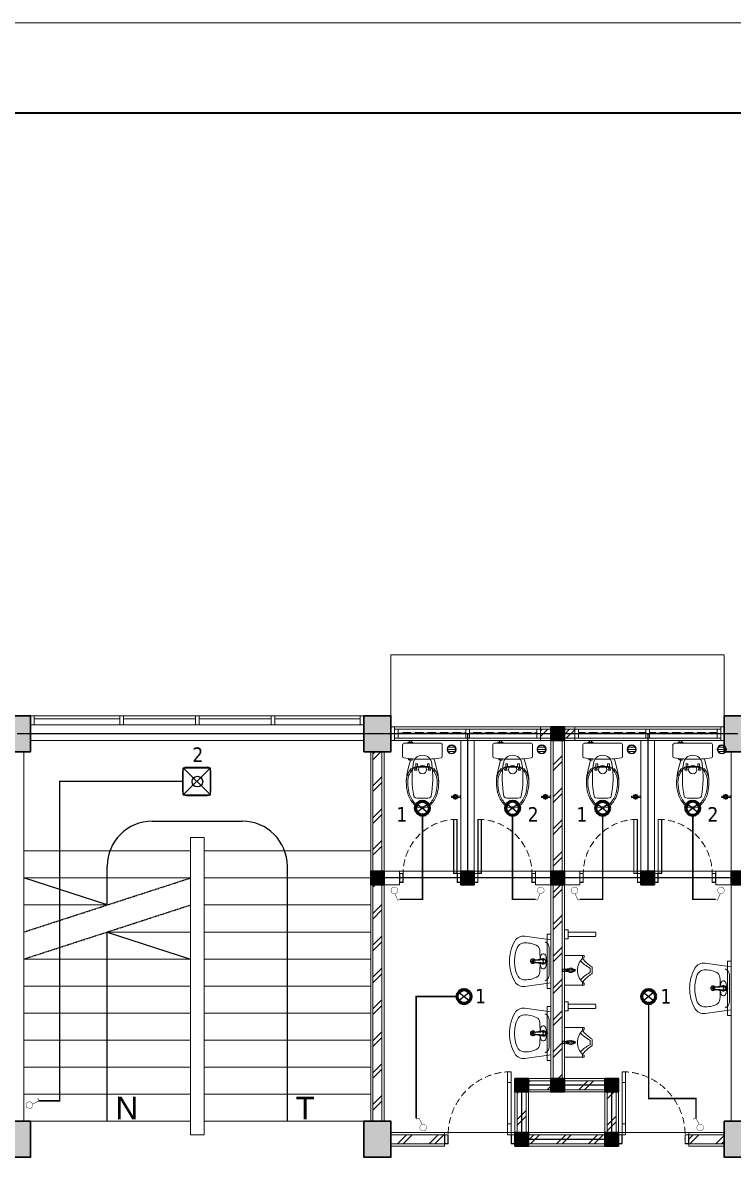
# Model space of a CAD drawing. Header units: millimetres. Extents: x -17012 to 17775, y -5570 to 5430.
# Drawn here: x -13477 to -11900, y 2912 to 5430 of the extents above; entities that cross this region are included whole.
import ezdxf
from ezdxf.enums import TextEntityAlignment as Align

# ---------------------------------------------------------------- set-up
doc = ezdxf.new("R2010")
doc.units = ezdxf.units.MM
for name, pattern in [('DASHDOT', [1, 0.5, -0.25, 0, -0.25]), ('DASHED2', [0.375, 0.25, -0.125]), ('HIDDEN', [0.375, 0.25, -0.125])]:
    doc.linetypes.add(name, pattern=pattern)
for name, color, linetype, lineweight in [('ars', 11, 'Continuous', 5), ('dinding', 5, 'Continuous', 15), ('GRS KOP', 1, 'Continuous', 35), ('HACH', 252, 'Continuous', 0), ('kabel', 1, 'Continuous', 50), ('KOLOM', 1, 'Continuous', 30), ('kop', 7, 'Continuous', 20), ('kus', 63, 'Continuous', 15), ('lan', 7, 'Continuous', 15), ('not', 7, 'Continuous', 20), ('Notasi', 2, 'Continuous', 20), ('SANITAIR', 4, 'Continuous', 5), ('sol kol', 8, 'Continuous', 0)]:
    doc.layers.add(name, color=color, linetype=linetype, lineweight=lineweight)
doc.layers.add('as', color=1, linetype='Continuous', plot=False)
for name, color, linetype in [('D1', 1, 'Continuous'), ('HCH', 8, 'Continuous'), ('potongan', 210, 'Continuous')]:
    doc.layers.add(name, color=color, linetype=linetype)
doc.styles.add('BARU', font='complex.shx')
doc.styles.get("Standard").update_dxf_attribs({"font": 'arial.ttf'})
doc.styles.add('tahoma', font='tahoma.ttf')
pattern_1 = [(45, (-13189.706, 1336.834), (-35.3553, 35.3553), []), (45, (-13177.206, 1336.834), (-35.3553, 35.3553), [])]

# ---------------------------------------------------------------- blocks, each defined once
blk = doc.blocks.new('KP')
at = {"layer": 'KOLOM'}
blk.add_lwpolyline([(0.075, -0.075), (-0.075, -0.075), (-0.075, 0.075), (0.075, 0.075), (0.075, -0.075)], dxfattribs=at)
blk = doc.blocks.new('washtafel L237 a')
for p, q in [((-0.279, -0.289), (-0.238, 0)), ((-0.238, 0), (0, 0)), ((0.238, 0), (0, 0)), ((0.279, -0.289), (0.238, 0)), ((-0.148, -0.019), (0, -0.019)), ((0.148, -0.019), (0, -0.019)), ((0, -0.193), (-0.007, -0.193)), ((0, -0.202), (-0.007, -0.202)), ((0, -0.179), (-0.006, -0.179)), ((0, -0.179), (0.006, -0.179)), ((0, -0.193), (0.007, -0.193)), ((0, -0.202), (0.007, -0.202))]:
    blk.add_line(p, q)
for centre, radius in [((-0.011, -0.085), 0.00488), ((0, -0.043), 0.00695), ((0, -0.043), 0.00529), ((0.011, -0.085), 0.00488)]:
    blk.add_circle(centre, radius)
for centre, radius, start, end in [((-0.148, -0.093), 0.0742, 90.0661, 157.5039), ((-0.117, -0.191), 0.0678, 92.544, 154.459), ((0.012, -2.103), 1.984, 91.1939, 93.8059), ((-0.055, -0.085), 0.0285, 98.132, 275.8135), ((-0.002, -0.336), 0.286, 89.6669, 101.6651), ((-0.049, -0.147), 0.0337, 40.1188, 95.4553), ((0, -0.084), 0.0312, 89.6915, 225.3566), ((-0.528, -0.216), 0.513, 2.5647, 13.8912), ((0, -0.084), 0.0231, 89.5833, 212.8124), ((-0.04, -0.126), 0.0267, 4.6349, 46.9394), ((-0.045, -0.113), 0.03, 5.694, 32.8124), ((-0.623, -0.171), 0.611, 359.8012, 5.694), ((0.002, -0.336), 0.286, 78.3349, 90.3331), ((0, -0.084), 0.0312, 314.6434, 90.3085), ((0, -0.084), 0.0231, 327.1876, 90.4167), ((0.623, -0.171), 0.611, 174.306, 180.1988), ((0.04, -0.126), 0.0267, 133.0606, 175.3651), ((0.045, -0.113), 0.03, 147.1876, 174.306), ((0.528, -0.216), 0.513, 166.1088, 177.4353), ((0.049, -0.147), 0.0337, 84.5447, 139.8812), ((-0.012, -2.103), 1.984, 86.1941, 88.8061), ((0.055, -0.085), 0.0285, 264.1865, 81.868), ((0.117, -0.191), 0.0678, 25.541, 87.456), ((0.148, -0.093), 0.0742, 22.4961, 89.9339), ((0.068, -0.281), 0.273, 154.0541, 184.6243), ((0.001, -0.2), 0.0272, 129.5111, 54.4666), ((0.001, -0.2), 0.0234, 136.8784, 48.8129), ((-0.007, -0.184), 0.009, 183.4751, 270), ((-0.007, -0.193), 0.009, 182.5647, 270), ((-0.006, -0.173), 0.006, 179.8012, 270), ((0.001, -0.2), 0.0119, 184.4951, 2.4242), ((0.006, -0.173), 0.006, 270, 0.1988), ((0.007, -0.184), 0.009, 270, 356.5249), ((0.007, -0.193), 0.009, 270, 357.4353), ((-0.068, -0.281), 0.273, 355.3757, 25.9459), ((-0.17, -0.305), 0.11, 171.786, 240.1395), ((-0.119, -0.294), 0.0858, 186.0548, 250.1625), ((-0.001, 0.003), 0.406, 248.7209, 270.1375), ((0.001, 0.003), 0.406, 269.8625, 291.2791), ((0.119, -0.294), 0.0858, 289.8375, 353.9452), ((0.17, -0.305), 0.11, 299.8605, 8.214), ((-0.003, -0.017), 0.443, 239.9631, 270.4171), ((0.003, -0.017), 0.443, 269.5829, 300.0369)]:
    blk.add_arc(centre, radius, start, end)
blk = doc.blocks.new('P 70')
at = {"linetype": 'HIDDEN', "ltscale": 0.3}
blk.add_lwpolyline([(-0.74, 0.1, -0.414214), (-0.04, 0.8, -1.303225)], format="xyb", dxfattribs=at)
for points in [[(-0.04, 0.8), (-0.08, 0.8), (-0.08, 0.68), (-0.04, 0.68)], [(-0.04, 0.68), (-0.08, 0.68), (-0.08, 0.22), (-0.04, 0.22)], [(-0.04, 0.1), (-0.08, 0.1), (-0.08, 0.22), (-0.04, 0.22)], [(-0.735, 0.06), (-0.74, 0.06), (-0.74, 0.061), (-0.74, 0.1), (-0.78, 0.1), (-0.78, 0), (-0.74, 0), (-0.74, 0.056), (-0.735, 0.058)], [(-0.742, 0.002), (-0.778, 0.002), (-0.778, 0.098), (-0.742, 0.098)], [(-0.045, 0.06), (-0.04, 0.06), (-0.04, 0.061), (-0.04, 0.1), (0, 0.1), (0, 0), (-0.04, 0), (-0.04, 0.056), (-0.045, 0.058)], [(-0.038, 0.002), (-0.002, 0.002), (-0.002, 0.098), (-0.038, 0.098)]]:
    blk.add_lwpolyline(points, close=True)
blk = doc.blocks.new('K1')
at = {"layer": 'KOLOM'}
blk.add_lwpolyline([(0.2, 0.15), (-0.2, 0.15), (-0.2, -0.15), (0.2, -0.15), (0.2, 0.15)], dxfattribs=at)
blk = doc.blocks.new('URINOIR ATAS')
for p, q in [((-0.027, 0.31), (0, 0.31)), ((-0.02, 0.286), (0, 0.286)), ((0.027, 0.31), (0, 0.31)), ((0.02, 0.286), (0, 0.286)), ((-0.165, 0), (-0.165, 0.215)), ((-0.16, 0.22), (-0.147, 0.22)), ((-0.133, 0.201), (-0.16, 0.201)), ((-0.133, 0.201), (-0.143, 0.218)), ((0.133, 0.201), (0.143, 0.218)), ((0.133, 0.201), (0.16, 0.201)), ((0.16, 0.22), (0.147, 0.22)), ((0.165, 0), (0.165, 0.215)), ((-0.165, 0), (0, 0)), ((-0.009, 0.01), (-0.026, 0)), ((-0.013, -0.017), (-0.013, 0)), ((-0.012, 0.117), (0.011, 0.117)), ((-0.011, 0.107), (0.011, 0.107)), ((-0.011, 0.097), (0.011, 0.097)), ((-0.009, 0.112), (-0.009, 0.107)), ((-0.009, 0.01), (0.011, 0.01)), ((-0.007, 0.113), (0.008, 0.113)), ((-0.003, 0.117), (-0.003, 0.113)), ((0.165, 0), (0, 0)), ((0.003, 0.117), (0.003, 0.113)), ((0.009, 0.112), (0.009, 0.107)), ((0.011, 0.01), (0.026, 0)), ((0.013, 0), (0.013, -0.017)), ((0.013, -0.017), (-0.013, -0.017))]:
    blk.add_line(p, q)
for points in [[(-0.011, 0.107, 0.164804), (-0.012, 0.107, 0.105758), (-0.013, 0.106, 0.068984), (-0.014, 0.104, 0.055178), (-0.014, 0.102, 0.055178), (-0.014, 0.1, 0.068984), (-0.013, 0.099, 0.105758), (-0.012, 0.098, 0.164804), (-0.011, 0.097, 0.164804), (-0.01, 0.098, 0.105758), (-0.009, 0.099, 0.068984), (-0.009, 0.1, 0.055178), (-0.009, 0.102, 0.055178), (-0.009, 0.104, 0.068984), (-0.009, 0.106, 0.105758), (-0.01, 0.107, 0.164804)], [(0, 0.097, 0.070821), (0.003, 0.098, 0.082428), (0.005, 0.099, 0.106823), (0.007, 0.101, 0.13413), (0.007, 0.102, 0.13413), (0.007, 0.104, 0.106823), (0.005, 0.106, 0.082428), (0.003, 0.107, 0.070821), (0, 0.107, 0.070821), (-0.003, 0.107, 0.082428), (-0.005, 0.106, 0.106823), (-0.007, 0.104, 0.13413), (-0.007, 0.102, 0.13413), (-0.007, 0.101, 0.106823), (-0.005, 0.099, 0.082428), (-0.003, 0.098, 0.070821)], [(0.011, 0.107, 0.164804), (0.01, 0.107, 0.105758), (0.009, 0.106, 0.068984), (0.009, 0.104, 0.055178), (0.008, 0.102, 0.055178), (0.009, 0.1, 0.068984), (0.009, 0.099, 0.105758), (0.01, 0.098, 0.164804), (0.011, 0.097, 0.164804), (0.012, 0.098, 0.105758), (0.013, 0.099, 0.068984), (0.013, 0.1, 0.055178), (0.014, 0.102, 0.055178), (0.014, 0.104, 0.068984), (0.013, 0.106, 0.105758), (0.012, 0.107, 0.164804)]]:
    blk.add_lwpolyline(points, format="xyb", close=True)
blk.add_lwpolyline([(0.007, 0.061), (0.013, 0.072), (0.007, 0.082), (-0.006, 0.082), (-0.012, 0.072), (-0.006, 0.061)], close=True)
for centre, radius in [((0, 0.072), 0.025), ((0, 0.032), 0.0106), ((0, 0.032), 0.00723)]:
    blk.add_circle(centre, radius)
for centre, radius, start, end in [((-0.614, 0.718), 0.709, 314.7654, 324.2179), ((-0.477, 0.536), 0.518, 315.9836, 330.7336), ((-0.027, 0.295), 0.0148, 90, 144.2179), ((-0.02, 0.28), 0.00593, 90, 150.7336), ((0.02, 0.28), 0.00593, 29.2664, 90), ((0.477, 0.536), 0.518, 209.2664, 224.0164), ((0.027, 0.295), 0.0148, 35.7821, 90), ((0.614, 0.718), 0.709, 215.7821, 225.2346), ((-0.16, 0.215), 0.005, 90, 180), ((-0.16, 0.196), 0.005, 90, 180), ((-0.147, 0.215), 0.005, 30.5859, 90), ((-0.151, 0.256), 0.055, 287.3602, 311.4179), ((0.001, 0.332), 0.187, 224.1477, 269.6422), ((-0.001, 0.332), 0.187, 270.3578, 315.8523), ((0.151, 0.256), 0.055, 228.5821, 252.6398), ((0.147, 0.215), 0.005, 90, 149.4141), ((0.16, 0.215), 0.005, 0, 90), ((0.16, 0.196), 0.005, 0, 90), ((0.12, 0.057), 0.137, 181.3482, 199.9236), ((0, 0.106), 0.0162, 43.0169, 136.9831), ((-0.007, 0.112), 0.00119, 90, 180), ((0.008, 0.112), 0.00119, 0, 90), ((-0.19, 0.062), 0.208, 345.4703, 357.6692)]:
    blk.add_arc(centre, radius, start, end)
blk = doc.blocks.new('P 60')
at = {"linetype": 'HIDDEN', "ltscale": 0.3}
blk.add_lwpolyline([(-0.64, 0.1, -0.414214), (-0.04, 0.7, -1.303225)], format="xyb", dxfattribs=at)
for points in [[(-0.04, 0.7), (-0.04, 0.1), (-0.08, 0.1), (-0.08, 0.7)], [(-0.042, 0.698), (-0.042, 0.102), (-0.078, 0.102), (-0.078, 0.698)], [(-0.635, 0.06), (-0.64, 0.06), (-0.64, 0.061), (-0.64, 0.1), (-0.68, 0.1), (-0.68, 0), (-0.64, 0), (-0.64, 0.056), (-0.635, 0.058)], [(-0.642, 0.002), (-0.678, 0.002), (-0.678, 0.098), (-0.642, 0.098)], [(-0.045, 0.06), (-0.04, 0.06), (-0.04, 0.061), (-0.04, 0.1), (0, 0.1), (0, 0), (-0.04, 0), (-0.04, 0.056), (-0.045, 0.058)], [(-0.038, 0.002), (-0.002, 0.002), (-0.002, 0.098), (-0.038, 0.098)]]:
    blk.add_lwpolyline(points, close=True)
blk = doc.blocks.new('KRAN ATAS')
for p, q in [((-0.019, 0.001), (-0.019, 0)), ((-0.019, 0), (0, 0)), ((-0.018, 0.002), (0, 0.002)), ((-0.009, 0.006), (-0.009, 0.04)), ((0.018, 0.002), (0, 0.002)), ((0.019, 0), (0, 0)), ((0.009, 0.006), (0.009, 0.04)), ((0.019, 0.001), (0.019, 0))]:
    blk.add_line(p, q)
for centre, radius, start, end in [((-0.021, 0.06), 0.0057, 92.509, 270.0343), ((-0.02, 0.06), 0.0057, 105.45, 257.2407), ((0, 0.06), 0.0223, 89.786, 270.2141), ((-0.015, 0.075), 0.0057, 47.464, 224.6597), ((-0.015, 0.074), 0.0057, 60.3207, 212.5415), ((-0.014, 0.046), 0.0057, 154.4974, 295.7282), ((-0.015, 0.045), 0.0057, 142.579, 307.6346), ((-0.018, 0.001), 0.0005, 90, 180), ((0, 0.06), 0.0162, 89.7094, 270.2949), ((-0.013, 0.006), 0.004, 270, 0), ((-0.041, 0.09), 0.0331, 343.1048, 7.2203), ((0, 0.06), 0.0102, 89.532, 270.4679), ((0, 0.096), 0.00865, 90, 191.4881), ((0, 0.08), 0.0057, 89.095, 165.324), ((0, 0.079), 0.0057, 89.095, 152.5938), ((0, 0.041), 0.0057, 205.9652, 266.0615), ((0, 0.04), 0.0057, 191.86, 266.0615), ((0, 0.096), 0.00865, 348.5119, 90), ((0, 0.08), 0.0057, 14.676, 90.905), ((0, 0.079), 0.0057, 27.4062, 90.905), ((0, 0.06), 0.0223, 269.7859, 90.214), ((0, 0.06), 0.0162, 269.7051, 90.2906), ((0, 0.06), 0.0102, 269.5321, 90.468), ((0, 0.04), 0.0057, 273.9385, 348.14), ((0, 0.041), 0.0057, 273.9385, 334.0348), ((0.041, 0.09), 0.0331, 172.7797, 196.8952), ((0.013, 0.006), 0.004, 180, 270), ((0.015, 0.045), 0.0057, 232.3654, 37.421), ((0.015, 0.075), 0.0057, 315.3403, 132.536), ((0.015, 0.074), 0.0057, 327.4585, 119.6793), ((0.014, 0.046), 0.0057, 244.2718, 25.5026), ((0.018, 0.001), 0.0005, 0, 90), ((0.021, 0.06), 0.0057, 269.9657, 87.491), ((0.02, 0.06), 0.0057, 282.7593, 74.55)]:
    blk.add_arc(centre, radius, start, end)
blk = doc.blocks.new('CLOSET ATAS')
for p, q in [((0, 0.207), (0, 0)), ((0.014, 0.22), (0.148, 0.22)), ((0.171, 0.13), (0.294, 0.161)), ((0, -0.206), (0, 0)), ((0.228, 0.073), (0.228, 0.058)), ((0.231, 0.075), (0.273, 0.075)), ((0.231, 0.055), (0.256, 0.055)), ((0.256, 0.055), (0.259, 0.063)), ((0.256, 0.055), (0.256, 0)), ((0.256, -0.055), (0.256, 0)), ((0.259, 0.063), (0.273, 0.063)), ((0.266, 0.075), (0.266, 0.088)), ((0.266, 0.063), (0.266, 0)), ((0.266, -0.063), (0.266, 0)), ((0.273, 0.075), (0.273, 0.063)), ((0.282, 0.125), (0.282, 0.107)), ((0.285, 0.085), (0.285, 0.065)), ((0.296, 0.088), (0.288, 0.088)), ((0.296, 0.062), (0.288, 0.062)), ((0.299, 0.085), (0.299, 0.065)), ((-0.013, -0.124), (-0.031, -0.124)), ((-0.031, -0.124), (-0.031, -0.146)), ((-0.013, -0.107), (-0.013, -0.164)), ((0.173, -0.116), (0.185, -0.116)), ((0.188, -0.119), (0.188, -0.136)), ((0.228, -0.073), (0.228, -0.058)), ((0.231, -0.055), (0.256, -0.055)), ((0.231, -0.075), (0.273, -0.075)), ((0.256, -0.055), (0.259, -0.063)), ((0.259, -0.063), (0.273, -0.063)), ((0.266, -0.075), (0.266, -0.088)), ((0.273, -0.075), (0.273, -0.063)), ((0.282, -0.125), (0.282, -0.107)), ((0.285, -0.065), (0.285, -0.085)), ((0.296, -0.062), (0.288, -0.062)), ((0.296, -0.088), (0.288, -0.088)), ((0.299, -0.065), (0.299, -0.085)), ((-0.031, -0.146), (-0.013, -0.146)), ((0.014, -0.22), (0.148, -0.22)), ((0.171, -0.138), (0.185, -0.138)), ((0.173, -0.151), (0.173, -0.138)), ((0.175, -0.154), (0.182, -0.154)), ((0.184, -0.138), (0.184, -0.151)), ((0.188, -0.134), (0.294, -0.161))]:
    blk.add_line(p, q)
blk.add_circle((0.292, 0), 0.046)
for centre, radius, start, end in [((0.014, 0.207), 0.0135, 90, 180), ((0.148, 0.205), 0.015, 8.087, 90), ((-1.27, 0.004), 1.447, 359.8599, 8.087), ((0.429, -0.051), 0.215, 89.4826, 138.7405), ((0.287, 0.125), 0.005, 128.7411, 180), ((0.429, -0.051), 0.231, 89.4826, 128.7411), ((0.431, -0.32), 0.5, 75.2789, 105.8515), ((0.431, -0.32), 0.484, 75.2789, 90), ((0.465, -0.141), 0.302, 48.5371, 73.1314), ((0.465, -0.141), 0.318, 48.5371, 73.1314), ((0.235, 0), 0.103, 95.4936, 264.5064), ((-1.27, -0.004), 1.447, 351.913, 0.1401), ((0.385, -0.951), 1.066, 79.0461, 98.6197), ((0.231, 0.073), 0.00271, 90, 180), ((0.231, 0.058), 0.00271, 180, 270), ((0.271, 0.088), 0.005, 138.7405, 180), ((0.288, 0.085), 0.00307, 90, 180), ((0.288, 0.065), 0.00307, 180, 270), ((0.296, 0.085), 0.00307, 0, 90), ((0.296, 0.065), 0.00307, 270, 0), ((0.585, 0.076), 0.02, 7.8459, 81.6038), ((0.035, 0), 0.575, 352.1541, 7.8459), ((0.59, 0), 0.114, 0, 48.6581), ((0.59, 0), 0.114, 311.3419, 0), ((0.59, 0), 0.13, 0, 48.6581), ((0.59, 0), 0.13, 311.3419, 0), ((-0.016, -0.123), 0.0171, 24.4122, 79.3868), ((0.185, -0.119), 0.00271, 0, 90), ((0.385, 0.948), 1.063, 261.358, 280.9763), ((0.231, -0.058), 0.00271, 90, 180), ((0.231, -0.073), 0.00271, 180, 270), ((0.271, -0.088), 0.005, 180, 221.2595), ((0.429, 0.051), 0.215, 221.2595, 270.5174), ((0.287, -0.125), 0.005, 180, 231.2589), ((0.288, -0.065), 0.00307, 90, 180), ((0.288, -0.085), 0.00307, 180, 270), ((0.296, -0.065), 0.00307, 0, 90), ((0.296, -0.085), 0.00307, 270, 0), ((0.465, 0.141), 0.302, 286.8686, 311.4629), ((0.465, 0.141), 0.318, 286.8686, 311.4629), ((0.585, -0.076), 0.02, 278.3962, 352.1541), ((-0.016, -0.147), 0.0171, 280.6132, 335.5878), ((0.014, -0.206), 0.0135, 180, 270), ((0.148, -0.205), 0.015, 270, 351.913), ((0.175, -0.151), 0.00271, 180, 270), ((0.182, -0.151), 0.00271, 270, 0), ((0.185, -0.136), 0.00271, 270, 0), ((0.429, 0.051), 0.231, 231.2589, 270.5174), ((0.431, 0.32), 0.5, 254.1485, 284.7211), ((0.431, 0.32), 0.484, 270, 284.7211)]:
    blk.add_arc(centre, radius, start, end)
blk = doc.blocks.new('*X4')
at = {"color": 0}
for p, q in [((18.491, 19.193), (18.579, 19.193)), ((18.499, 19.218), (18.572, 19.218)), ((18.499, 19.168), (18.572, 19.168))]:
    blk.add_line(p, q, dxfattribs=at)
blk = doc.blocks.new('SFLOOR')
for radius in [0.05, 0.0442]:
    blk.add_circle((0, 0), radius)
blk.add_blockref('*X4', (-18.535, -19.193))
blk = doc.blocks.new('ROSET')
at = {"layer": 'kabel', "color": 2, "linetype": 'Continuous'}
blk.add_circle((917212.6, 345614.4), 15.9, dxfattribs=at)
at = {"layer": 'potongan', "color": 2, "ltscale": 150}
for p, q in [((917202.4, 345622.9), (917222.8, 345606)), ((917222.8, 345622.9), (917202.4, 345606))]:
    blk.add_line(p, q, dxfattribs=at)
blk.add_circle((917212.6, 345614.4), 13.2, dxfattribs=at)
blk = doc.blocks.new('GEH')
at = {"layer": 'D1', "color": 60, "const_width": 8.16}
for points in [[(2070636, -300082), (2070659, -299965)], [(2070659, -299965), (2070712, -299965)]]:
    blk.add_lwpolyline(points, dxfattribs=at)
at = {"layer": 'D1', "color": 60, "const_width": 6.12}
for points in [[(2070579, -300138, -0.991808), (2070694, -300139)], [(2070579, -300139, 0.991808), (2070694, -300138)]]:
    blk.add_lwpolyline(points, format="xyb", dxfattribs=at)
blk = doc.blocks.new('EDE 1E')
at = {"layer": 'HACH'}
for p, q in [((2603736, 335663), (2602871, 334799)), ((2602893, 335642), (2603714, 334820))]:
    blk.add_line(p, q, dxfattribs=at)
at = {"layer": 'HCH'}
for p, q in [((2602871, 335663), (2603736, 335663)), ((2602871, 334799), (2602871, 335663)), ((2602976, 335676), (2603631, 335676)), ((2603736, 334799), (2603736, 335663)), ((2602858, 334903), (2602858, 335558)), ((2603749, 334903), (2603749, 335558)), ((2602871, 334799), (2603736, 334799)), ((2602976, 334786), (2603631, 334786))]:
    blk.add_line(p, q, dxfattribs=at)
blk.add_circle((2603320, 335223), 169, dxfattribs=at)
for centre, start, end in [((2602976, 335558), 90, 180), ((2603631, 335558), 0, 90), ((2602976, 334903), 180, 270), ((2603631, 334903), 270, 0)]:
    blk.add_arc(centre, 118, start, end, dxfattribs=at)
blk = doc.blocks.new('kop')
at = {"layer": 'GRS KOP'}
blk.add_lwpolyline([(1, 54), (83, 54), (83, 1), (1, 1)], close=True, dxfattribs=at)
at = {"layer": 'kop', "color": 7}
blk.add_line((84, 55), (0, 55), dxfattribs=at)
at = {"layer": 'kop', "style": 'BARU', "flags": 4}
for p, height in [((73.8, 5.4), 0.35), ((80.303, 5.382), 0.25), ((73.8, 4.9), 0.35), ((80.303, 4.882), 0.25), ((73.8, 4.4), 0.35), ((80.303, 4.382), 0.25)]:
    blk.add_attdef('-', p, '', height=height, dxfattribs=at)
at = {"layer": 'kop', "flags": 4}
for tag, p in [('AR-00', (78.057, 2.648)), ('00', (81.238, 2.647))]:
    blk.add_attdef(tag, text='', height=0.35, dxfattribs=at).set_placement(p, align=Align.MIDDLE)

msp = doc.modelspace()

# ---------------------------------------------------------------- hatches: boundary and pattern name
at = {"layer": 'ars'}
h = msp.add_hatch(dxfattribs=at)
h.set_pattern_fill('TEMBOK', color=256, scale=50)
h.set_pattern_definition([(45, (-12445.706, 1901.834), (-35.3553, 35.3553), []), (45, (-12433.206, 1901.834), (-35.3553, 35.3553), [])])
h.paths.add_polyline_path([(-12304.7, 3861.8), (-12327.7, 3861.8), (-12327.7, 3841.8), (-12304.7, 3841.8)])
h = msp.add_hatch(dxfattribs=at)
h.set_pattern_fill('TEMBOK', color=256, scale=50)
h.set_pattern_definition([(45, (-12384.706, 1901.834), (-35.3553, 35.3553), []), (45, (-12372.206, 1901.834), (-35.3553, 35.3553), [])])
h.paths.add_polyline_path([(-12251.7, 3861.8), (-12274.7, 3861.8), (-12274.7, 3841.8), (-12251.7, 3841.8)])
h = msp.add_hatch(dxfattribs=at)
h.set_pattern_fill('TEMBOK', color=256, scale=50)
h.set_pattern_definition(pattern_1)
h.paths.add_polyline_path([(-12299.7, 3836.8), (-12299.7, 3086.8), (-12279.7, 3086.8), (-12279.7, 3836.8)])
h = msp.add_hatch(dxfattribs=at)
h.set_pattern_fill('TEMBOK', color=256, scale=50)
h.set_pattern_definition(pattern_1)
h.paths.add_polyline_path([(-12679.7, 3546.8), (-12679.7, 3811.8), (-12699.7, 3811.8), (-12699.7, 3546.8)])
h = msp.add_hatch(dxfattribs=at)
h.set_pattern_fill('TEMBOK', color=256, scale=50)
h.set_pattern_definition(pattern_1)
h.paths.add_polyline_path([(-12699.7, 3516.8), (-12699.7, 2991.8), (-12679.7, 2991.8), (-12679.7, 3516.8)])
h = msp.add_hatch(dxfattribs=at)
h.set_pattern_fill('TEMBOK', color=256, scale=50)
h.set_pattern_definition(pattern_1)
h.paths.add_polyline_path([(-12184.7, 3081.8), (-12354.7, 3081.8), (-12354.7, 3061.8), (-12184.7, 3061.8)])
h = msp.add_hatch(dxfattribs=at)
h.set_pattern_fill('TEMBOK', color=256, scale=50)
h.set_pattern_definition(pattern_1)
h.paths.add_polyline_path([(-12379.7, 3056.8), (-12379.7, 2966.8), (-12359.7, 2966.8), (-12359.7, 3056.8)])
h = msp.add_hatch(dxfattribs=at)
h.set_pattern_fill('TEMBOK', color=256, scale=50)
h.set_pattern_definition(pattern_1)
h.paths.add_polyline_path([(-12179.7, 3056.8), (-12179.7, 2966.8), (-12159.7, 2966.8), (-12159.7, 3056.8)])
h = msp.add_hatch(dxfattribs=at)
h.set_pattern_fill('TEMBOK', color=256, scale=50)
h.set_pattern_definition(pattern_1)
h.paths.add_polyline_path([(-12659.7, 2961.8), (-12540.7, 2961.8), (-12540.7, 2941.8), (-12659.7, 2941.8)])
h = msp.add_hatch(dxfattribs=at)
h.set_pattern_fill('TEMBOK', color=256, scale=50)
h.set_pattern_definition(pattern_1)
h.paths.add_polyline_path([(-12184.7, 2961.8), (-12354.7, 2961.8), (-12354.7, 2941.8), (-12184.7, 2941.8)])
h = msp.add_hatch(dxfattribs=at)
h.set_pattern_fill('TEMBOK', color=256, scale=50)
h.set_pattern_definition(pattern_1)
h.paths.add_polyline_path([(-11919.7, 2961.8), (-11998.7, 2961.8), (-11998.7, 2941.8), (-11919.7, 2941.8)])
at = {"layer": 'sol kol'}
for points in [[(-13519.7, 3891.8), (-13519.7, 3811.8), (-13459.7, 3811.8), (-13459.7, 3891.8)], [(-12719.7, 3891.8), (-12719.7, 3811.8), (-12659.7, 3811.8), (-12659.7, 3891.8)], [(-11919.7, 3891.8), (-11919.7, 3811.8), (-11859.7, 3811.8), (-11859.7, 3891.8)], [(-12304.7, 3866.8), (-12274.7, 3866.8), (-12274.7, 3836.8), (-12304.7, 3836.8)], [(-12704.7, 3546.8), (-12674.7, 3546.8), (-12674.7, 3516.8), (-12704.7, 3516.8)], [(-12504.7, 3546.8), (-12474.7, 3546.8), (-12474.7, 3516.8), (-12504.7, 3516.8)], [(-12304.7, 3546.8), (-12274.7, 3546.8), (-12274.7, 3516.8), (-12304.7, 3516.8)], [(-12104.7, 3546.8), (-12074.7, 3546.8), (-12074.7, 3516.8), (-12104.7, 3516.8)], [(-11904.7, 3546.8), (-11874.7, 3546.8), (-11874.7, 3516.8), (-11904.7, 3516.8)], [(-12384.7, 3086.8), (-12354.7, 3086.8), (-12354.7, 3056.8), (-12384.7, 3056.8)], [(-12304.7, 3086.8), (-12274.7, 3086.8), (-12274.7, 3056.8), (-12304.7, 3056.8)], [(-12184.7, 3086.8), (-12154.7, 3086.8), (-12154.7, 3056.8), (-12184.7, 3056.8)], [(-13519.7, 2991.8), (-13519.7, 2911.8), (-13459.7, 2911.8), (-13459.7, 2991.8)], [(-12719.7, 2991.8), (-12719.7, 2911.8), (-12659.7, 2911.8), (-12659.7, 2991.8)], [(-11919.7, 2991.8), (-11919.7, 2911.8), (-11859.7, 2911.8), (-11859.7, 2991.8)], [(-12384.7, 2966.8), (-12354.7, 2966.8), (-12354.7, 2936.8), (-12384.7, 2936.8)], [(-12184.7, 2966.8), (-12154.7, 2966.8), (-12154.7, 2936.8), (-12184.7, 2936.8)]]:
    msp.add_hatch(color=256, dxfattribs=at).paths.add_polyline_path(points)

# ---------------------------------------------------------------- linework, layer by layer
for p, q in [((-13189.7, 3657.8), (-12989.7, 3657.8)), ((-13289.7, 3471.8), (-13289.7, 3557.8)), ((-12889.7, 2991.8), (-12889.7, 3557.8)), ((-13289.7, 3471.8), (-13474.7, 3531.8)), ((-13289.7, 2991.8), (-13289.7, 3411.8)), ((-13289.7, 3411.8), (-13104.7, 3351.8))]:
    msp.add_line(p, q)
at = {"linetype": 'DASHDOT'}
for p, q in [((-13474.7, 3411.8), (-13104.7, 3531.8)), ((-13474.7, 3351.8), (-13104.7, 3471.8))]:
    msp.add_line(p, q, dxfattribs=at)
for centre, start, end in [((-13189.7, 3557.8), 90, 180), ((-12989.7, 3557.8), 0, 90)]:
    msp.add_arc(centre, 100, start, end)
at = {"layer": 'ars'}
for points in [[(-12304.7, 3861.8), (-12327.7, 3861.8), (-12327.7, 3841.8), (-12304.7, 3841.8)], [(-12251.7, 3861.8), (-12274.7, 3861.8), (-12274.7, 3841.8), (-12251.7, 3841.8)], [(-12299.7, 3836.8), (-12299.7, 3086.8), (-12279.7, 3086.8), (-12279.7, 3836.8)], [(-12679.7, 3546.8), (-12679.7, 3811.8), (-12699.7, 3811.8), (-12699.7, 3546.8)], [(-12699.7, 3516.8), (-12699.7, 2991.8), (-12679.7, 2991.8), (-12679.7, 3516.8)], [(-12266, 3396.8), (-12266, 3416.8), (-12274.7, 3416.8), (-12274.7, 3396.8)], [(-12266, 3236.8), (-12266, 3256.8), (-12274.7, 3256.8), (-12274.7, 3236.8)], [(-12184.7, 3081.8), (-12354.7, 3081.8), (-12354.7, 3061.8), (-12184.7, 3061.8)], [(-12379.7, 3056.8), (-12379.7, 2966.8), (-12359.7, 2966.8), (-12359.7, 3056.8)], [(-12179.7, 3056.8), (-12179.7, 2966.8), (-12159.7, 2966.8), (-12159.7, 3056.8)], [(-12659.7, 2961.8), (-12540.7, 2961.8), (-12540.7, 2941.8), (-12659.7, 2941.8)], [(-12184.7, 2961.8), (-12354.7, 2961.8), (-12354.7, 2941.8), (-12184.7, 2941.8)], [(-11919.7, 2961.8), (-11998.7, 2961.8), (-11998.7, 2941.8), (-11919.7, 2941.8)]]:
    msp.add_lwpolyline(points, close=True, dxfattribs=at)
at = {"layer": 'as'}
for points in [[(-12689.7, 3851.8), (-13489.7, 3851.8)], [(-12789.7, 3851.8), (-13389.7, 3851.8)], [(-11889.7, 3851.8), (-12689.7, 3851.8)], [(-12489.7, 3851.8), (-12489.7, 3531.8)], [(-12089.7, 3851.8), (-12089.7, 3531.8)], [(-12289.7, 3531.8), (-12689.7, 3531.8)], [(-11889.7, 3531.8), (-12289.7, 3531.8)]]:
    msp.add_lwpolyline(points, dxfattribs=at)
msp.add_lwpolyline([(-12169.7, 2951.8), (-12169.7, 3071.8), (-12369.7, 3071.8), (-12369.7, 2951.8)], close=True, dxfattribs=at)
at = {"layer": 'dinding'}
msp.add_line((-13459.7, 3836.8), (-12719.7, 3836.8), dxfattribs=at)
for points in [[(-12659.7, 3866.8), (-12651.7, 3866.8), (-12651.7, 3836.8), (-12659.7, 3836.8)], [(-12327.7, 3866.8), (-12304.7, 3866.8), (-12304.7, 3836.8), (-12327.7, 3836.8)], [(-12251.7, 3866.8), (-12274.7, 3866.8), (-12274.7, 3836.8), (-12251.7, 3836.8)], [(-11919.7, 3866.8), (-11927.7, 3866.8), (-11927.7, 3836.8), (-11919.7, 3836.8)], [(-12504.7, 3836.8), (-12504.7, 3546.8), (-12474.7, 3546.8), (-12474.7, 3836.8)], [(-12304.7, 3836.8), (-12304.7, 3086.8), (-12274.7, 3086.8), (-12274.7, 3836.8)], [(-12104.7, 3836.8), (-12104.7, 3546.8), (-12074.7, 3546.8), (-12074.7, 3836.8)], [(-13474.7, 2991.8), (-13474.7, 3811.8), (-13504.7, 3811.8), (-13504.7, 2991.8)], [(-12674.7, 3546.8), (-12674.7, 3811.8), (-12704.7, 3811.8), (-12704.7, 3546.8)], [(-11874.7, 2991.8), (-11874.7, 3811.8), (-11904.7, 3811.8), (-11904.7, 2991.8)], [(-12640.7, 3546.8), (-12674.7, 3546.8), (-12674.7, 3516.8), (-12640.7, 3516.8)], [(-12304.7, 3546.8), (-12338.7, 3546.8), (-12338.7, 3516.8), (-12304.7, 3516.8)], [(-12240.7, 3546.8), (-12274.7, 3546.8), (-12274.7, 3516.8), (-12240.7, 3516.8)], [(-11904.7, 3546.8), (-11938.7, 3546.8), (-11938.7, 3516.8), (-11904.7, 3516.8)], [(-12704.7, 3516.8), (-12704.7, 2991.8), (-12674.7, 2991.8), (-12674.7, 3516.8)], [(-12184.7, 3086.8), (-12354.7, 3086.8), (-12354.7, 3056.8), (-12184.7, 3056.8)], [(-12384.7, 3056.8), (-12384.7, 2966.8), (-12354.7, 2966.8), (-12354.7, 3056.8)], [(-12184.7, 3056.8), (-12184.7, 2966.8), (-12154.7, 2966.8), (-12154.7, 3056.8)], [(-12659.7, 2966.8), (-12540.7, 2966.8), (-12540.7, 2936.8), (-12659.7, 2936.8)], [(-12184.7, 2966.8), (-12354.7, 2966.8), (-12354.7, 2936.8), (-12184.7, 2936.8)], [(-11919.7, 2966.8), (-11998.7, 2966.8), (-11998.7, 2936.8), (-11919.7, 2936.8)]]:
    msp.add_lwpolyline(points, close=True, dxfattribs=at)
at = {"layer": 'HACH', "color": 6, "linetype": 'DASHED2', "ltscale": 90, "const_width": 3.5}
for points in [[(-13441.6, 3037), (-13395.1, 3037), (-13395.1, 3746.2), (-13121.8, 3746.2)], [(-12589.7, 3670.7), (-12589.7, 3484.3), (-12640.6, 3484.3)], [(-12389.7, 3670.7), (-12389.7, 3484.3), (-12338.8, 3484.3)], [(-12189.7, 3670.7), (-12189.7, 3484.3), (-12240.6, 3484.3)], [(-11989.7, 3670.7), (-11989.7, 3484.3), (-11938.8, 3484.3)], [(-12603.8, 2998.6), (-12603.8, 3268.6), (-12513.2, 3268.6)], [(-12087.7, 3252.7), (-12087.7, 3042.3), (-11982.6, 3042.3), (-11982.6, 2998.6)]]:
    msp.add_lwpolyline(points, dxfattribs=at)
at = {"layer": 'kop', "color": 7}
msp.add_line((-212.5, 5429.8), (-17012.5, 5429.8), dxfattribs=at)
at = {"layer": 'kus'}
for p, q in [((-12719.7, 3891.8), (-13459.7, 3891.8)), ((-13451.7, 3871.8), (-13451.7, 3891.8)), ((-13261.7, 3884.8), (-13451.7, 3884.8)), ((-13261.7, 3871.8), (-13261.7, 3891.8)), ((-13253.7, 3871.8), (-13253.7, 3891.8)), ((-13093.7, 3884.8), (-13253.7, 3884.8)), ((-13093.7, 3871.8), (-13093.7, 3891.8)), ((-13085.7, 3871.8), (-13085.7, 3891.8)), ((-12925.7, 3884.8), (-13085.7, 3884.8)), ((-12925.7, 3871.8), (-12925.7, 3891.8)), ((-12917.7, 3871.8), (-12917.7, 3891.8)), ((-12727.7, 3884.8), (-12917.7, 3884.8)), ((-12727.7, 3871.8), (-12727.7, 3891.8)), ((-12719.7, 3871.8), (-13459.7, 3871.8)), ((-12643.7, 3861.8), (-12493.7, 3861.8)), ((-12485.7, 3861.8), (-12335.7, 3861.8)), ((-12093.7, 3861.8), (-12243.7, 3861.8)), ((-11935.7, 3861.8), (-12085.7, 3861.8)), ((-12643.7, 3841.8), (-12493.7, 3841.8)), ((-12485.7, 3841.8), (-12335.7, 3841.8)), ((-12093.7, 3841.8), (-12243.7, 3841.8)), ((-11935.7, 3841.8), (-12085.7, 3841.8))]:
    msp.add_line(p, q, dxfattribs=at)
at = {"layer": 'kus', "linetype": 'HIDDEN'}
for p, q in [((-12643.7, 3854.8), (-12493.7, 3854.8)), ((-12485.7, 3854.8), (-12335.7, 3854.8)), ((-12093.7, 3854.8), (-12243.7, 3854.8)), ((-11935.7, 3854.8), (-12085.7, 3854.8))]:
    msp.add_line(p, q, dxfattribs=at)
at = {"layer": 'kus'}
for points in [[(-12651.7, 3861.8), (-12643.7, 3861.8), (-12643.7, 3841.8), (-12651.7, 3841.8)], [(-12493.7, 3861.8), (-12485.7, 3861.8), (-12485.7, 3841.8), (-12493.7, 3841.8)], [(-12335.7, 3861.8), (-12327.7, 3861.8), (-12327.7, 3841.8), (-12335.7, 3841.8)], [(-12243.7, 3861.8), (-12251.7, 3861.8), (-12251.7, 3841.8), (-12243.7, 3841.8)], [(-12085.7, 3861.8), (-12093.7, 3861.8), (-12093.7, 3841.8), (-12085.7, 3841.8)], [(-11927.7, 3861.8), (-11935.7, 3861.8), (-11935.7, 3841.8), (-11927.7, 3841.8)]]:
    msp.add_lwpolyline(points, close=True, dxfattribs=at)
at = {"layer": 'lan'}
for p, q in [((-12659.7, 3891.8), (-12659.7, 4026.8)), ((-13074.7, 3621.8), (-13104.7, 3621.8)), ((-13104.7, 3621.8), (-13104.7, 2961.8)), ((-13074.7, 2961.8), (-13074.7, 3621.8)), ((-12640.7, 3546.8), (-12504.7, 3546.8)), ((-12474.7, 3546.8), (-12338.7, 3546.8)), ((-12240.7, 3546.8), (-12104.7, 3546.8)), ((-12074.7, 3546.8), (-11938.7, 3546.8)), ((-13074.7, 2961.8), (-13104.7, 2961.8)), ((-12540.7, 2966.8), (-12384.7, 2966.8)), ((-12154.7, 2966.8), (-11998.7, 2966.8))]:
    msp.add_line(p, q, dxfattribs=at)
for points in [[(-11919.7, 3891.8), (-11919.7, 4026.8), (-12659.7, 4026.8)], [(-13104.7, 3591.8), (-13474.7, 3591.8)], [(-12704.7, 3591.8), (-13074.7, 3591.8)], [(-13104.7, 3531.8), (-13474.7, 3531.8)], [(-12704.7, 3531.8), (-13074.7, 3531.8)], [(-13289.7, 3471.8), (-13474.7, 3471.8)], [(-12704.7, 3471.8), (-13074.7, 3471.8)], [(-13104.7, 3411.8), (-13289.7, 3411.8)], [(-12704.7, 3411.8), (-13074.7, 3411.8)], [(-13104.7, 3351.8), (-13474.7, 3351.8)], [(-12704.7, 3351.8), (-13074.7, 3351.8)], [(-13104.7, 3291.8), (-13474.7, 3291.8)], [(-12704.7, 3291.8), (-13074.7, 3291.8)], [(-13104.7, 3231.8), (-13474.7, 3231.8)], [(-12704.7, 3231.8), (-13074.7, 3231.8)], [(-13104.7, 3171.8), (-13474.7, 3171.8)], [(-12704.7, 3171.8), (-13074.7, 3171.8)], [(-13104.7, 3111.8), (-13474.7, 3111.8)], [(-12704.7, 3111.8), (-13074.7, 3111.8)], [(-13104.7, 3051.8), (-13474.7, 3051.8)], [(-12704.7, 3051.8), (-13074.7, 3051.8)], [(-13104.7, 2991.8), (-13474.7, 2991.8)], [(-12704.7, 2991.8), (-13074.7, 2991.8)]]:
    msp.add_lwpolyline(points, dxfattribs=at)
for points in [[(-12651.7, 3866.8), (-12327.7, 3866.8), (-12327.7, 3836.8), (-12651.7, 3836.8)], [(-11927.7, 3866.8), (-12251.7, 3866.8), (-12251.7, 3836.8), (-11927.7, 3836.8)]]:
    msp.add_lwpolyline(points, close=True, dxfattribs=at)
at = {"layer": 'SANITAIR'}
for points in [[(-12304.7, 3406.8), (-12312.7, 3406.8), (-12312.7, 3286.8), (-12304.7, 3286.8)], [(-11904.7, 3346.8), (-11912.7, 3346.8), (-11912.7, 3226.8), (-11904.7, 3226.8)], [(-12304.7, 3246.8), (-12312.7, 3246.8), (-12312.7, 3126.8), (-12304.7, 3126.8)]]:
    msp.add_lwpolyline(points, close=True, dxfattribs=at)
for points in [[(-12204.7, 3409.7, 0.387977), (-12206.6, 3411.5), (-12266, 3411.5), (-12266, 3402.2), (-12206.6, 3402.2, 0.387977), (-12204.7, 3403.9, 0.036942)], [(-12204.7, 3249.7, 0.387977), (-12206.6, 3251.5), (-12266, 3251.5), (-12266, 3242.2), (-12206.6, 3242.2, 0.387977), (-12204.7, 3243.9, 0.036942)]]:
    msp.add_lwpolyline(points, format="xyb", close=True, dxfattribs=at)

# ---------------------------------------------------------------- block references
at = {"layer": 'D1', "yscale": 0.1299999998882413, "zscale": 0.13}
for p, xscale, rotation in [((-268490.2, -88846.6), -0.1300000000527961, 191.6006531682182), ((243510.8, -88846.6), 0.1300000000527961, 168.3993468317818), ((-268090.2, -88846.6), -0.1300000000527961, 191.6006531682182), ((243910.8, -88846.6), 0.1300000000527961, 168.3993468317818), ((102177.1, -243161.9), -0.1300000000525856, 286.9126866292627), ((233601.4, 118617.3), -0.1300000000525856, 16.91268662926273), ((234216.3, 118617.3), -0.1300000000525856, 16.91268662926273)]:
    msp.add_blockref('GEH', p, dxfattribs=dict(at, xscale=xscale, rotation=rotation))
at = {"layer": 'HACH', "xscale": 0.06999999994877726, "yscale": 0.06999999994877726, "zscale": 0.06999999999999999}
msp.add_blockref('EDE 1E', (-195321.9, -19720), dxfattribs=at)
at = {"layer": 'KOLOM', "xscale": 200, "yscale": 200, "zscale": 200}
for name, p, rotation in [('K1', (-13489.7, 3851.8), 90), ('K1', (-12689.7, 3851.8), 90), ('K1', (-11889.7, 3851.8), 90), ('KP', (-12289.7, 3851.8), 180), ('KP', (-12689.7, 3531.8), 180), ('KP', (-12489.7, 3531.8), 180), ('KP', (-12289.7, 3531.8), 180), ('KP', (-12089.7, 3531.8), 180), ('KP', (-11889.7, 3531.8), 180), ('KP', (-12369.7, 3071.8), 180), ('KP', (-12289.7, 3071.8), 180), ('KP', (-12169.7, 3071.8), 180), ('K1', (-13489.7, 2951.8), 90), ('K1', (-12689.7, 2951.8), 90), ('K1', (-11889.7, 2951.8), 90), ('KP', (-12369.7, 2951.8), 180), ('KP', (-12169.7, 2951.8), 180)]:
    msp.add_blockref(name, p, dxfattribs=dict(at, rotation=rotation))
at = {"layer": 'kop', "xscale": 200, "yscale": 200, "zscale": 200}
msp.add_blockref('kop', (-17012.5, -5570.2), dxfattribs=at)
at = {"layer": 'kus', "yscale": 200, "zscale": 200}
for name, p, xscale in [('P 60', (-12504.7, 3521.8), 200), ('P 60', (-12474.7, 3521.8), -200), ('P 60', (-12104.7, 3521.8), 200), ('P 60', (-12074.7, 3521.8), -200), ('P 70', (-12384.7, 2941.8), 200), ('P 70', (-12154.7, 2941.8), -200)]:
    msp.add_blockref(name, p, dxfattribs=dict(at, xscale=xscale))
at = {"layer": 'potongan'}
for p in [(-929802.3, -341927.8), (-929402.3, -341927.8), (-929709.9, -342345.8), (-929300.3, -342345.8)]:
    msp.add_blockref('ROSET', p, dxfattribs=at)
at = {"layer": 'potongan', "xscale": -1}
for p in [(904822.9, -341927.8), (905222.9, -341927.8)]:
    msp.add_blockref('ROSET', p, dxfattribs=at)
at = {"layer": 'SANITAIR', "yscale": 200, "zscale": 200}
for name, p, xscale, rotation in [('CLOSET ATAS', (-12589.7, 3830.6), 200, 270), ('CLOSET ATAS', (-12389.7, 3830.6), 200, 270), ('CLOSET ATAS', (-12189.7, 3830.6), 200, 270), ('CLOSET ATAS', (-11989.7, 3830.6), 200, 270), ('KRAN ATAS', (-12504.7, 3711.8), -200, 90), ('KRAN ATAS', (-12304.7, 3711.8), -200, 90), ('KRAN ATAS', (-12104.7, 3711.8), -200, 90), ('KRAN ATAS', (-11904.7, 3711.8), -200, 90), ('washtafel L237 a', (-12304.7, 3346.8), -200, 270), ('URINOIR ATAS', (-12274.7, 3326.8), -200, 270), ('washtafel L237 a', (-11904.7, 3286.8), -200, 270), ('washtafel L237 a', (-12304.7, 3186.8), -200, 270), ('URINOIR ATAS', (-12274.7, 3166.8), -200, 270)]:
    msp.add_blockref(name, p, dxfattribs=dict(at, xscale=xscale, rotation=rotation))
at = {"layer": 'SANITAIR', "xscale": 200, "yscale": 200, "zscale": 200}
for p in [(-12525.2, 3817.1), (-12325.2, 3817.1), (-12125.2, 3817.1), (-11925.2, 3817.1)]:
    msp.add_blockref('SFLOOR', p, dxfattribs=at)

# ---------------------------------------------------------------- texts
at = {"layer": 'not', "char_height": 50, "attachment_point": 1}
for s, insert in [('\\pi-19.571;N', (-13251.6, 3046.3)), ('\\pi-19.691;T', (-12851.6, 3046.3))]:
    msp.add_mtext_dynamic_manual_height_columns(s, width=0.25, gutter_width=12.5, heights=[0], dxfattribs=dict(at, insert=insert))
at = {"layer": 'Notasi', "color": 3, "style": 'tahoma'}
for s, p in [('2', (-13100.6, 3789.3)), ('1', (-12647.8, 3656.8)), ('2', (-12356.2, 3656.8)), ('1', (-12247.8, 3656.8)), ('2', (-11957.1, 3656.8)), ('1', (-12472.8, 3253.5)), ('1', (-12061.5, 3253.1))]:
    msp.add_text(s, height=32.2, dxfattribs=at).set_placement(p)

doc.saveas('drawing.dxf')
